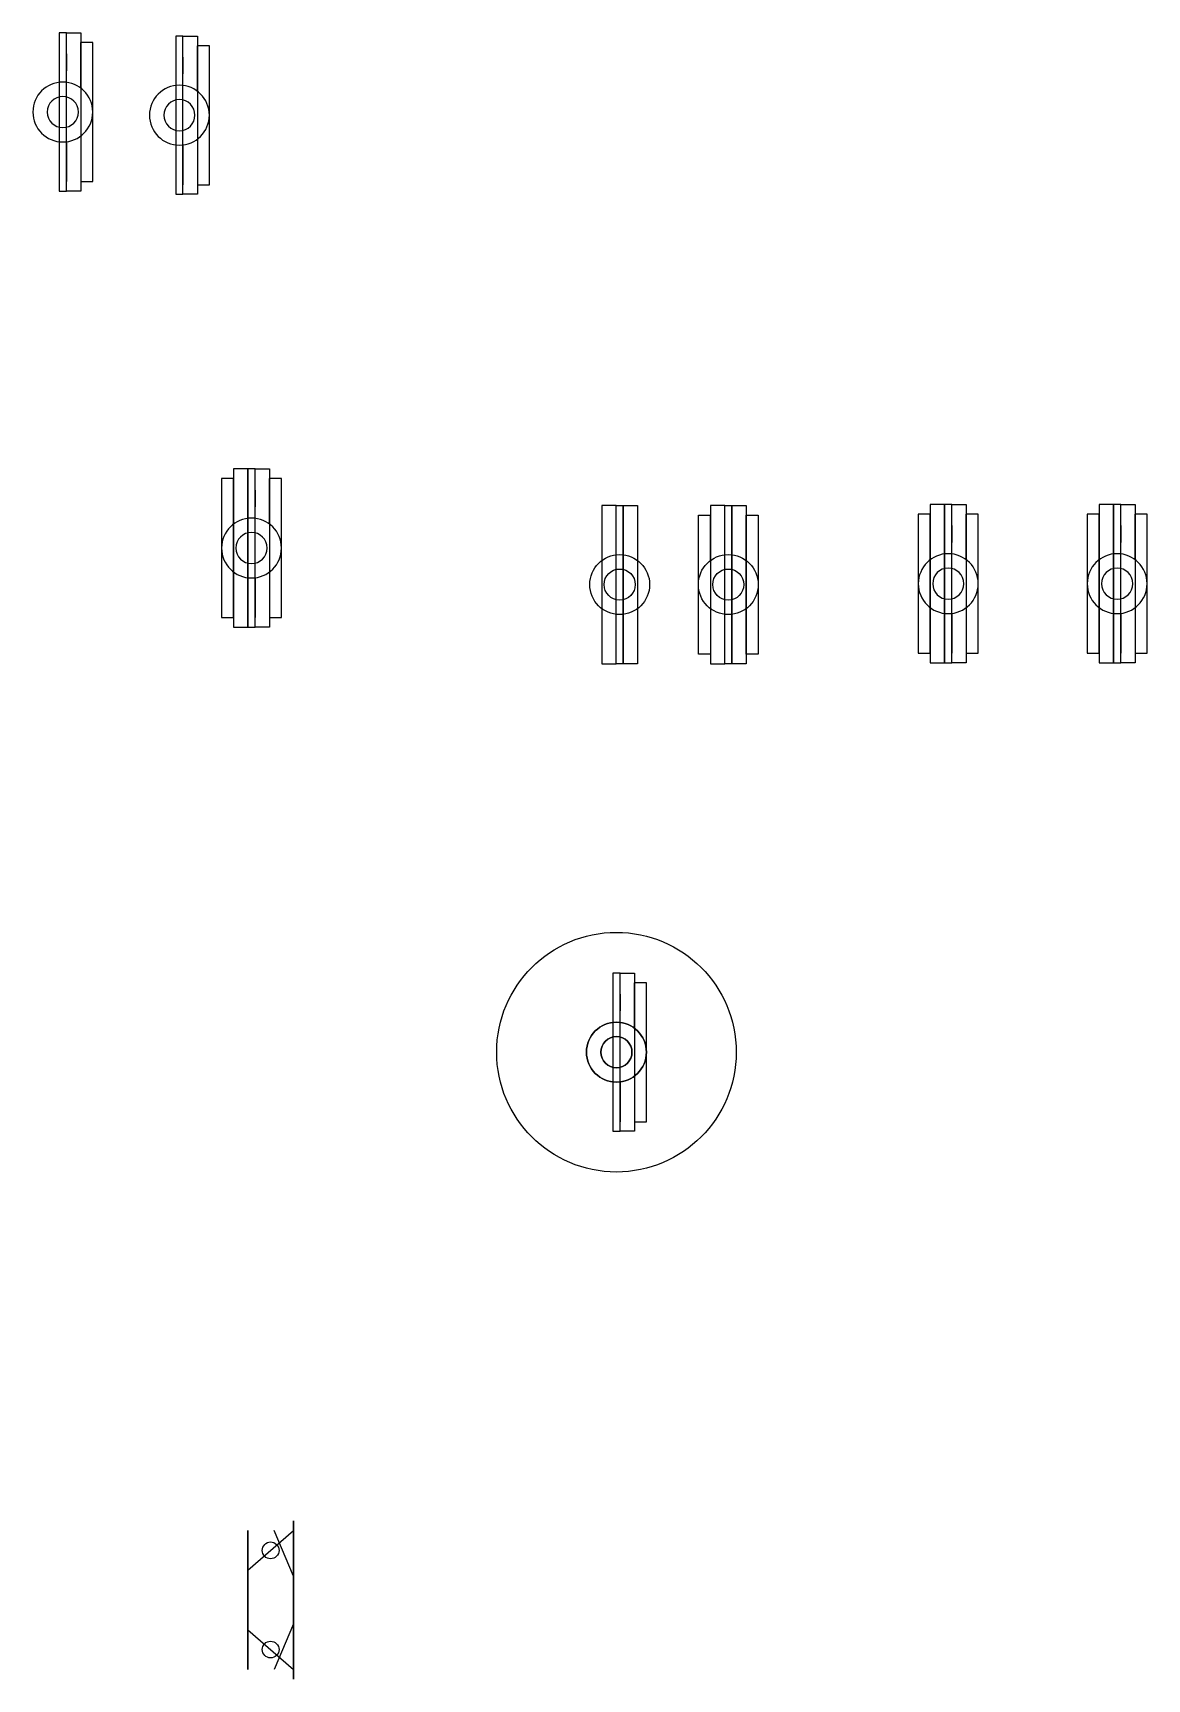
# Model space of a CAD drawing. Header units: millimetres. Extents: x 246 to 479, y 128 to 471.
import ezdxf

# ---------------------------------------------------------------- set-up
doc = ezdxf.new("R2010")
doc.units = ezdxf.units.MM

msp = doc.modelspace()

# ---------------------------------------------------------------- linework, layer by layer
at = {"extrusion": (-1.22465e-16, 0, -1)}
for p, q in [((253.44, 460.94, 148.48), (253.44, 469.23, 157.98)), ((277.78, 460.28, 148.48), (277.78, 468.57, 157.98)), ((253.44, 448.53, 148.48), (253.44, 440.23, 157.98)), ((277.78, 447.87, 148.48), (277.78, 439.57, 157.98)), ((292.84, 369.97, 148.48), (292.84, 378.27, 157.98)), ((473.56, 362.54, 148.48), (473.56, 370.83, 157.98)), ((292.84, 357.57, 148.48), (292.84, 349.27, 157.98)), ((473.56, 350.13, 148.48), (473.56, 341.83, 157.98)), ((369.02, 264.79, 151.48), (369.02, 273.09, 160.98)), ((369.02, 252.38, 151.48), (369.02, 244.09, 160.98))]:
    msp.add_line(p, q, dxfattribs=at)
for p, q in [((256.44, 459.73, 157.98), (256.44, 469.23, 153.98)), ((280.78, 459.07, 157.98), (280.78, 468.57, 153.98)), ((256.44, 449.73, 157.98), (256.44, 440.23, 153.98)), ((280.78, 449.07, 157.98), (280.78, 439.57, 153.98)), ((295.84, 368.77, 157.98), (295.84, 378.27, 153.98)), ((441.3, 361.33, 157.98), (441.3, 370.83, 153.98)), ((476.56, 361.33, 157.98), (476.56, 370.83, 153.98)), ((295.84, 358.77, 157.98), (295.84, 349.27, 153.98)), ((441.3, 351.33, 157.98), (441.3, 341.83, 153.98)), ((476.56, 351.33, 157.98), (476.56, 341.83, 153.98)), ((372.02, 263.59, 160.98), (372.02, 273.09, 156.98)), ((372.02, 253.59, 160.98), (372.02, 244.09, 156.98))]:
    msp.add_line(p, q)
at = {"extrusion": (0, 0, -1)}
for p, q in [((387.88, 361.14, 148.48), (387.88, 370.64, 152.48)), ((387.88, 351.14, 148.48), (387.88, 341.64, 152.48))]:
    msp.add_line(p, q, dxfattribs=at)
at = {"extrusion": (-1.22465e-16, 9.05696e-48, -1)}
for p, q in [((438.3, 362.54, 148.48), (438.3, 370.83, 157.98)), ((438.3, 350.13, 148.48), (438.3, 341.83, 157.98))]:
    msp.add_line(p, q, dxfattribs=at)
at = {"extrusion": (-1, 0, 1.83697e-16)}
for p, q in [((291.33, 150.5, 235.26), (300.83, 158.8, 235.26)), ((291.33, 138.1, 235.26), (300.83, 129.8, 235.26))]:
    msp.add_line(p, q, dxfattribs=at)
at = {"extrusion": (1, 0, -1.83697e-16)}
for p, q in [((300.83, 149.3, 232.26), (296.83, 158.8, 232.26)), ((300.83, 139.3, 232.26), (296.83, 129.8, 232.26))]:
    msp.add_line(p, q, dxfattribs=at)
at = {"extrusion": (-1.22465e-16, 0, -1)}
for points, elevation in [([(-253.44, 471.23), (-251.94, 471.23), (-251.94, 438.23), (-253.44, 438.23)], -157.98), ([(-253.44, 471.23), (-256.44, 471.23), (-256.44, 438.23), (-253.44, 438.23)], -157.98), ([(-277.78, 470.57), (-276.28, 470.57), (-276.28, 437.57), (-277.78, 437.57)], -157.98), ([(-277.78, 470.57), (-280.78, 470.57), (-280.78, 437.57), (-277.78, 437.57)], -157.98), ([(-256.44, 440.23), (-258.94, 440.23), (-258.94, 469.23), (-256.44, 469.23)], -148.48), ([(-280.78, 439.57), (-283.28, 439.57), (-283.28, 468.57), (-280.78, 468.57)], -148.48), ([(-288.34, 378.27), (-285.84, 378.27), (-285.84, 349.27), (-288.34, 349.27)], -148.48), ([(-291.34, 380.27), (-288.34, 380.27), (-288.34, 347.27), (-291.34, 347.27)], -157.98), ([(-292.84, 380.27), (-291.34, 380.27), (-291.34, 347.27), (-292.84, 347.27)], -157.98), ([(-292.84, 380.27), (-295.84, 380.27), (-295.84, 347.27), (-292.84, 347.27)], -157.98), ([(-295.84, 349.27), (-298.34, 349.27), (-298.34, 378.27), (-295.84, 378.27)], -148.48), ([(-472.06, 372.83), (-469.06, 372.83), (-469.06, 339.83), (-472.06, 339.83)], -157.98), ([(-473.56, 372.83), (-472.06, 372.83), (-472.06, 339.83), (-473.56, 339.83)], -157.98), ([(-473.56, 372.83), (-476.56, 372.83), (-476.56, 339.83), (-473.56, 339.83)], -157.98), ([(-469.06, 370.83), (-466.56, 370.83), (-466.56, 341.83), (-469.06, 341.83)], -148.48), ([(-476.56, 341.83), (-479.06, 341.83), (-479.06, 370.83), (-476.56, 370.83)], -148.48), ([(-369.02, 275.09), (-367.52, 275.09), (-367.52, 242.09), (-369.02, 242.09)], -160.98), ([(-369.02, 275.09), (-372.02, 275.09), (-372.02, 242.09), (-369.02, 242.09)], -160.98), ([(-372.02, 244.09), (-374.52, 244.09), (-374.52, 273.09), (-372.02, 273.09)], -151.48)]:
    msp.add_lwpolyline(points, close=True, dxfattribs=dict(at, elevation=elevation))
for points, elevation in [([(368.2, 372.64), (365.2, 372.64), (365.2, 339.64), (368.2, 339.64)], 148.48), ([(368.2, 372.64), (369.7, 372.64), (369.7, 339.64), (368.2, 339.64)], 148.48), ([(369.7, 372.64), (372.7, 372.64), (372.7, 339.64), (369.7, 339.64)], 148.48), ([(390.88, 372.64), (387.88, 372.64), (387.88, 339.64), (390.88, 339.64)], 148.48), ([(390.88, 372.64), (392.38, 372.64), (392.38, 339.64), (390.88, 339.64)], 148.48), ([(392.38, 372.64), (395.38, 372.64), (395.38, 339.64), (392.38, 339.64)], 148.48), ([(387.88, 341.64), (385.38, 341.64), (385.38, 370.64), (387.88, 370.64)], 157.98), ([(395.38, 370.64), (397.88, 370.64), (397.88, 341.64), (395.38, 341.64)], 157.98)]:
    msp.add_lwpolyline(points, close=True, dxfattribs=dict(elevation=elevation))
at = {"extrusion": (-1.22465e-16, 9.05696e-48, -1)}
for points, elevation in [([(-436.8, 372.83), (-433.8, 372.83), (-433.8, 339.83), (-436.8, 339.83)], -157.98), ([(-438.3, 372.83), (-436.8, 372.83), (-436.8, 339.83), (-438.3, 339.83)], -157.98), ([(-438.3, 372.83), (-441.3, 372.83), (-441.3, 339.83), (-438.3, 339.83)], -157.98), ([(-433.8, 370.83), (-431.3, 370.83), (-431.3, 341.83), (-433.8, 341.83)], -148.48), ([(-441.3, 341.83), (-443.8, 341.83), (-443.8, 370.83), (-441.3, 370.83)], -148.48)]:
    msp.add_lwpolyline(points, close=True, dxfattribs=dict(at, elevation=elevation))
at = {"extrusion": (-1, 0, 1.83697e-16)}
for points, elevation in [([(-129.8, 232.26), (-129.8, 229.76), (-158.8, 229.76), (-158.8, 232.26)], -291.33), ([(-160.8, 235.26), (-160.8, 236.76), (-127.8, 236.76), (-127.8, 235.26)], -300.83), ([(-160.8, 235.26), (-160.8, 232.26), (-127.8, 232.26), (-127.8, 235.26)], -300.83)]:
    msp.add_lwpolyline(points, close=True, dxfattribs=dict(at, elevation=elevation))
at = {"extrusion": (-1, 7.25961e-31, 6.12323e-17)}
for centre in [(-465.09, 153.23, -253.44), (-444.38, 153.23, -253.44), (-268.94, 156.23, -369.02), (-248.23, 156.23, -369.02)]:
    msp.add_circle(centre, 1.75, dxfattribs=at)
at = {"extrusion": (-1, 5.78049e-31, 6.12323e-17)}
for centre in [(-464.43, 153.23, -277.78), (-443.72, 153.23, -277.78)]:
    msp.add_circle(centre, 1.75, dxfattribs=at)
at = {"extrusion": (-1.22465e-16, 0, -1)}
for centre, radius in [((-252.69, 454.73, -157.98), 6.25), ((-277.03, 454.07, -157.98), 6.25), ((-252.69, 454.73, -157.98), 3.25), ((-277.03, 454.07, -157.98), 3.25), ((-292.09, 363.77, -157.98), 6.25), ((-292.09, 363.77, -157.98), 3.25), ((-472.81, 356.33, -157.98), 6.25), ((-472.81, 356.33, -157.98), 3.25), ((-368.27, 258.59, -160.98), 6.25), ((-368.27, 258.59, -160.98), 3.25)]:
    msp.add_circle(centre, radius, dxfattribs=at)
at = {"extrusion": (-1, 4.30138e-31, 6.12323e-17)}
for centre in [(-374.12, 153.23, -292.84), (-353.42, 153.23, -292.84)]:
    msp.add_circle(centre, 1.75, dxfattribs=at)
at = {"extrusion": (-1, 1.47911e-31, 6.12323e-17)}
for centre in [(-366.69, 153.23, -438.3), (-345.98, 153.23, -438.3)]:
    msp.add_circle(centre, 1.75, dxfattribs=at)
at = {"extrusion": (-1, 2.82227e-31, 6.12323e-17)}
for centre in [(-366.69, 153.23, -473.56), (-345.98, 153.23, -473.56)]:
    msp.add_circle(centre, 1.75, dxfattribs=at)
for centre, radius in [((368.95, 356.14, 148.48), 6.25), ((391.63, 356.14, 148.48), 6.25), ((368.95, 356.14, 148.48), 3.25), ((391.63, 356.14, 148.48), 3.25), ((368.27, 258.59, 148.48), 25), ((368.27, 258.59, 148.48), 6.25), ((368.27, 258.59, 148.48), 3.25), ((296.08, 154.65, 235.26), 1.75), ((296.08, 133.95, 235.26), 1.75)]:
    msp.add_circle(centre, radius)
at = {"extrusion": (-1.22465e-16, 9.05696e-48, -1)}
for radius in [6.25, 3.25]:
    msp.add_circle((-437.55, 356.33, -157.98), radius, dxfattribs=at)
at = {"extrusion": (-1, 0, 1.83697e-16)}
for radius in [6.25, 3.25]:
    msp.add_circle((-144.3, 236.01, -300.83), radius, dxfattribs=at)

doc.saveas('drawing.dxf')
